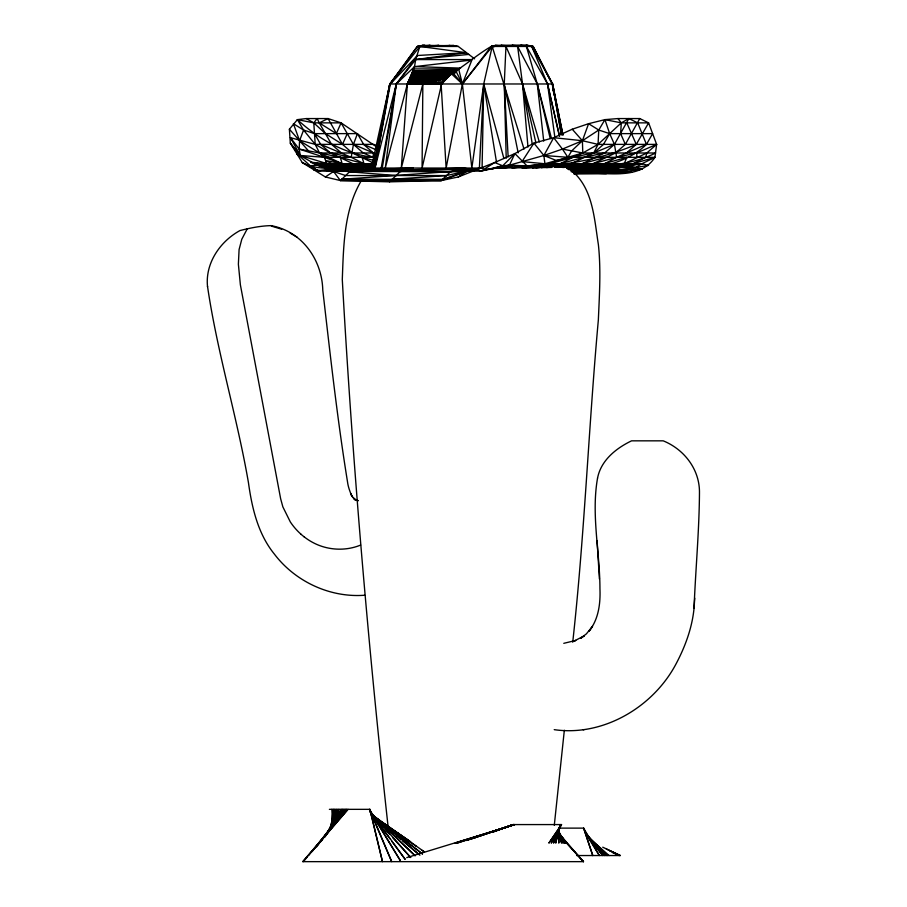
<?xml version="1.0" encoding="UTF-8"?>
<svg xmlns="http://www.w3.org/2000/svg" width="907" height="907" viewBox="0 0 907 907"><rect width="100%" height="100%" fill="white"/><g stroke="black" fill="none" stroke-linecap="round" stroke-linejoin="round"><path stroke-width="1.36" d="M482.082 168.056L483.737 83.977L492.195 46.45L495.313 45.35L528.18 45.35L533.157 46.45L552.612 83.977L562.907 134.973L552.612 83.977L531.706 46.45L526.139 45.35L533.157 46.45L551.433 82.775M207.544 286.759C205.005 263.313 220.084 241.421 239.992 230.548C250.139 228.02 260.536 225.854 271.012 225.628C301.906 231.183 322.064 259.685 322.779 290.217C330.205 354.252 337.2 418.376 347.54 482.014C348.651 491.458 355.215 502.161 350.544 493.351L352.199 496.583M376.722 146.968L341.089 122.864L328.073 118.568L306.226 118.568L297.405 119.633L289.39 129.225L290.319 143.136L302.258 162.534L325.364 176.967L340.397 180.561L389.511 181.842L441.301 180.561L458.239 176.967L494.7 162.534L514.881 153.566L533.917 143.136L553.689 137.683L572.238 129.225L588.586 123.692L604.924 119.633L617.95 118.568L639.786 118.568L648.607 122.864L656.623 144.383L654.933 157.353C637.791 183.441 599.323 169.62 574.086 173.929M559.324 827.229L558.803 843.113L558.247 832.524M554.222 729.659C603.166 736.756 652.972 707.199 675.806 664.355C685.08 646.963 692.086 628.097 694.036 608.382C695.544 569.936 699.184 531.547 699.467 493.068C699.909 469.747 684.445 449.453 663.221 440.836L631.567 440.836C616.125 448.228 600.944 460.371 597.566 478.068M314.378 164.473L349.49 168.056L334.592 165.902L300.274 155.482L299.208 149.077L299.571 140.721L303.573 130.041L297.405 119.633L313.788 122.864L341.089 122.864L353.435 144.383L363.242 152.988L373.06 157.296L373.423 152.988L363.605 144.383L357.437 133.624L314.502 133.624L303.573 130.041L293.403 123.692L299.571 140.721L308.493 150.868M551.513 138.635L537.284 83.977L517.625 46.45L500.981 45.35L505.959 46.45L504.258 83.977L506.219 158.249M574.04 172.92L612.463 171.31L648.539 165.403L641.873 163.77L596.534 168.056L616.647 157.296L626.465 152.988L636.272 144.383L648.607 122.864L621.306 122.864L604.924 119.633L598.756 130.041L598.053 144.383L593.7 152.988L571.104 163.748L546.706 167.546L494.077 168.056M479.384 168.056L483.737 83.977L503.907 158.566M332.88 816.402L333.266 809.339L330.976 827.229M694.036 608.382L694.728 598.189M474.633 58.842L458.296 46.45L455.745 45.769L422.673 45.35L419.828 46.45L415.678 59.579L414.522 66.642L407.402 83.977L401.313 168.056L422.855 83.977C449.668 81.29 469.078 59.125 491.231 46.45L493.725 45.69L527.489 45.35M471.436 60.055L414.522 66.642C410.497 73.852 414.057 83.365 422.855 83.977L422.072 168.056L441.607 83.977L443.784 77.809M564.335 730.282L554.29 825.291M572.725 642.213C584.596 535.085 588.586 427.299 598.348 319.967C599.414 294.866 601.069 269.674 598.382 244.618C594.232 218.746 593.087 187.862 571.002 170.074M357.437 133.624L353.435 144.383L351.213 157.296L364.002 163.748L372.947 165.255M466.357 52.697L415.678 59.579L396.302 83.977L375.022 168.056L390.305 83.977L419.828 46.45L466.357 52.697L417.481 55.497L396.302 83.977L385.271 168.056L407.402 83.977L413.932 68.932L458.987 68.932M333.753 816.221L334.842 809.339L330.137 828.613M382.255 168.056L396.302 83.977L414.522 66.642L460.609 68.093M375.022 168.056L389.817 83.977L417.333 46.45L422.673 45.35M381.167 168.056L396.302 83.977M373.605 168.056L389.817 83.977L398.332 72.945M472.173 59.284L462.377 83.977L446.131 168.056L440.825 79.192L443.648 79.238L414.465 79.192L407.402 83.977L429.861 83.58L421.392 83.625L422.911 83.909M597.554 478.068C591.092 514.609 599.89 551.966 599.946 588.745C600.559 603.427 598.586 619.243 589.131 631.068L592.498 626.431L586.376 633.868L580.752 638.256L584.267 635.841L574.414 640.909L575.775 640.444L563.78 643.324M373.242 168.056L389.817 83.977L552.612 83.977L561.558 134.973M557.839 832.524L555.742 843.113L560.322 824.576M389.817 83.977L371.28 168.056L375.079 154.496M566.909 168.056L635.66 167.534L641.873 163.77L544.914 163.748L543.871 155.482L553.689 137.683L582.407 140.721L598.053 144.383L656.623 144.383L646.816 152.988L645.739 157.296L632.95 163.748L605.275 168.056L628.993 165.913L641.873 163.77L654.933 157.353L567.884 157.296L543.871 155.482L509.417 165.187L481.209 170.992L450.473 171.808L326.724 171.264M333.096 822.751L336.882 809.339L329.298 830.256M558.871 828.556L553.553 843.113L561.036 824.576L551.275 843.113L561.478 824.576L548.871 843.113L561.603 824.576L513.215 824.576L491.979 832.388L513.317 824.576L494.927 831.073M334.706 819.803L338.901 809.339L326.633 834.247M341.089 122.864L336.338 133.624L319.253 122.864L317.144 118.568L313.788 122.864L315.205 144.383L319.559 152.988L324.287 157.296L342.154 163.748L372.063 167.874M347.256 133.624L342.506 144.383L352.324 152.988L373.763 163.158M419.658 83.093L429.578 83.093L407.402 83.977L413.433 70.927L457.933 69.726M485.733 169.28L491.333 168.997L509.417 165.187L514.881 153.566L527.035 165.902L628.993 165.913L642.337 169.167L627.361 171.31L571.251 171.31M554.426 167.33L558.973 167.341L582.022 163.748L604.618 152.988L614.436 144.383L628.868 118.568L637.689 122.864L646.453 144.383C630.478 159.893 608.189 166.4 586.353 168.056M639.786 118.568L625.354 144.383L615.536 152.988L592.94 163.748L566.818 167.818L591.069 165.902L603.858 163.748L626.828 157.296L624.22 163.748L620.161 165.902M271.363 226.092L281.669 229.199M433.467 82.22L418.093 82.378L407.402 83.977L413.104 72.832L456.255 71.755M332.518 825.529L341.202 809.339L325.42 836.095M428.943 83.637L426.143 83.625L441.607 83.977L445.484 76.914M604.924 119.633L609.674 133.624L603.506 144.383L593.7 152.988L556.399 160.528L547.386 165.902L541.536 167.704M436.267 81.245L416.698 81.483L407.402 83.977L412.968 74.623L453.341 73.716M247.271 228.779L241.795 239.244L239.085 249.584L238.382 264.22L240.378 284.821L280.637 498.703L282.859 506.877L290.319 521.933A65.746 60.905 -89.6 0 0 300.943 534.189M330.137 829.542L332.336 825.982M333.799 823.601L342.585 809.339L324.071 837.24M429 83.093L441.607 83.977L446.788 76.29M324.695 837.24L328.708 831.424M331.905 826.776L343.934 809.339L316.566 846.866M361.247 180.799C343.832 210.073 343.572 246.364 342.29 279.526C352.528 462.275 368.106 644.741 388.105 826.696M482.343 168.26L479.78 168.056L446.561 175.55L345.646 175.55L333.527 171.491L313.833 169.915L318.55 170.992L328.674 168.997L329.592 167.716L334.592 165.902L372.698 165.902M421.324 46.212L418.785 46.45L424.714 45.35L417.333 46.45L390.305 83.977L417.481 55.497M440.587 80.065L415.485 80.417L407.402 83.977L413.014 76.29L449.793 75.542M444.6 77.979L413.807 78.07L407.402 83.977L413.048 76.505L448.398 76.415M320.908 841.617L322.586 839.383M324.264 837.161L328.459 831.594M330.148 829.372L345.261 809.339L312.065 851.628M496.56 162.546L483.737 83.977L471.844 168.056L462.377 83.977L491.231 46.45L533.157 46.45M400.044 70.735L406.007 63.014M431.913 82.378L441.607 83.977L451.335 73.739L462.377 83.977L492.195 46.45L491.605 46.291L494.36 46.302M317.461 845.301L346.61 809.339L303.199 861.65L306.861 857.376M308.686 855.244L348.016 809.339L302.643 861.65L583.484 861.65L558.78 833.306M605.729 157.296L582.022 163.748L580.151 165.902L562.771 167.523M434.872 81.483L441.607 83.977L449.872 74.623M493.555 168.362L491.333 168.997L502.693 165.8L514.881 153.566M407.402 83.977L413.637 77.809L446.097 77.31M325.364 176.967L333.527 171.491L340.397 180.561L349.558 171.808L362.879 168.056M389.511 181.842L400.021 171.808L413.343 168.056L356.224 169.926C338.458 166.038 319.071 171.945 302.258 162.534L318.55 170.992L340.238 169.926L478.726 169.643M475.812 170.289L463.794 168.056L450.473 171.808L441.301 180.561L340.397 180.561M458.239 176.967L466.402 171.491L476.492 169.915L481.209 170.992L502.693 165.8L509.417 165.187L527.035 165.902L550.005 163.748L572.963 157.296L582.782 152.988L598.053 144.383L621.306 122.864L628.868 118.568M626.465 152.988L646.453 144.383L652.621 133.624L609.674 133.624L598.756 130.041L582.407 140.721L571.705 150.868L567.884 157.296L544.914 163.748L512.149 168.056L512.047 166.809L509.417 165.187M481.209 170.992L494.7 162.534L502.693 165.8M536.15 168.056L560.175 163.748L572.963 157.296M646.816 152.988L624.22 163.748L596.534 168.056M626.771 122.864L636.272 144.383C600.389 159.904 561.229 165.958 522.319 168.056L527.035 165.902L494.666 168.056L512.047 166.809L503.408 168.056M592.94 163.748L616.647 157.296L636.635 152.988L656.623 144.383M544.914 163.748L522.035 161.593L533.917 143.136L543.871 155.482L562.431 149.077L582.407 140.721L588.586 123.692L598.756 130.041M593.7 152.988L614.436 144.383L609.674 133.624M504.054 828.284L513.237 824.576M360.646 545.062C345.964 551.127 328.799 550.402 314.582 543.395A64.261 59.409 89.3 0 1 304.072 536.774M495.041 831.073L513.487 824.576L472.298 838.59L513.566 824.576L478.148 836.492M475.529 837.376L466.345 840.472L475.619 837.376M478.261 836.492L513.872 824.576L457.015 843.113L514.28 824.576L455.133 843.113L514.802 824.576L406.733 857.625M443.33 45.769L455.745 45.769L419.828 46.45L423.138 45.35M632.95 163.748L654.933 157.353M298.652 155.573L296.872 153.566L316.974 165.187L328.674 168.997L332.007 168.056L483.522 168.056M346.905 168.056L333.527 171.491M560.175 163.748L583.893 157.296L604.618 152.988M447.196 45.906L449.872 45.35M436.426 45.792L438.795 45.35L432.106 45.849M427.764 45.792L430.213 45.35L425.134 45.838M567.521 169.042L589.811 169.677L599.119 168.056L620.683 169.677L642.337 169.167M550.005 163.748L522.319 168.056M583.201 729.818L584.029 729.682M532.5 168.056L547.386 165.902L546.706 167.546L551.853 167.398M628.993 165.913L614.016 168.056L631.544 172.33L572.646 172.33M569.233 165.902L557 167.251L558.315 165.902L582.022 163.748M468.783 54.409L415.678 59.579L471.425 59.579M296.872 153.566L310.251 165.8L316.974 165.187L334.592 165.902L359.66 168.056L331.985 163.748L325.59 160.528L342.154 163.748L372.788 166.412M603.858 163.748L560.39 167.239M616.658 172.33L604.867 173.35L574.052 173.566M390.849 180.561L341.724 179.291L473.114 169.926M446.561 175.55L392.187 179.291L441.301 180.561L466.402 171.491L442.639 179.291L341.724 179.291M328.674 168.997L340.238 169.926L349.558 171.808L463.794 168.056M419.828 46.45L453.704 45.35M364.637 595.241C330.137 597.883 295.263 581.625 274.413 554.143C257.985 533.962 251.965 507.954 248.461 482.739C237.09 416.835 217.226 352.415 207.51 286.329M453.625 73.886L412.968 74.623L451.187 74.623M427.14 83.898L429.952 83.886M417.333 46.45L458.296 46.45M413.433 70.927L457.185 70.927M413.104 72.832L455.541 72.832M413.014 76.29L448.375 76.29M413.048 76.505L447.99 76.505M413.637 77.809L444.498 77.809M415.485 80.417L438.149 80.417M416.698 81.483L436.267 81.483M418.093 82.378L433.467 82.378M376.258 145.528L373.786 144.383L315.205 144.383L290.467 137.683L299.208 149.077L319.559 152.988L373.423 152.988L353.435 144.383M372.187 163.748L326.894 163.748L310.738 162.228M568.791 169.677L620.683 169.677M574.04 173.35L620.853 173.35L599.119 168.056M574.063 173.702L606.295 173.702L583.144 168.056M329.388 809.339L369.999 809.339L382.471 861.65L369.807 809.339L391.688 861.65L369.863 810.609M559.619 828.125L583.666 828.125L599.334 855.539L588.246 837.66M576.659 855.539L620.388 855.539L602.747 847.195M413.807 78.07L444.589 78.456M500.709 45.815L493.725 45.69L505.959 46.45L522.523 83.977L539.291 141.934M571.251 171.774L600.672 172.33M571.399 170.595L596.477 171.31M316.974 165.187L329.592 167.716L340.749 168.056L332.098 166.809M406.676 169.926L450.473 171.808M631.544 172.33L589.811 169.677M372.924 166.378L353.084 163.748L330.477 152.988L315.205 144.383L303.573 130.041M299.185 155.074L290.319 143.136L300.274 155.482L324.287 157.296L373.06 157.296C344.32 153.793 318.47 138.986 297.405 119.633M349.558 171.808L396.098 175.55M299.208 149.077L324.287 157.296L326.894 163.748L369.841 168.056L365.872 165.902L364.002 163.748L362.131 157.296L372.675 160.165M372.369 164.507L364.002 163.748L340.295 157.296L319.559 152.988L299.571 140.721L289.39 129.225M495.313 45.35L505.959 46.45M491.231 46.45L494.043 46.79M372.323 166.809L365.872 165.902L371.881 167.183M310.965 162.568L334.592 165.902M329.592 167.716L332.007 168.056M553.689 137.683L562.431 149.077L582.782 152.988L655.557 152.988C631.023 165.743 603.042 165.573 576.183 168.056L591.069 165.902L566.569 167.704M530.062 46.291L530.652 46.45M543.871 155.482L556.399 160.528M357.766 500.687L354.433 499.338L357.823 500.721M320.67 144.383L351.213 157.296L330.477 152.988L320.67 144.383L314.502 133.624M357.959 500.766L354.988 499.53L353.367 498.204L355.725 500.04L352.086 496.356M363.605 144.383L376.099 149.768M319.559 152.988L342.154 163.748L344.773 165.902M612.86 852.682L619.334 855.539L612.985 852.625M609.799 850.879L620.093 855.539L606.307 848.986M306.226 118.568L313.788 122.864L325.42 133.624L342.506 144.383L328.073 118.568L319.253 122.864L331.588 144.383L341.406 152.988M297.383 237.385L290.138 233.042M310.251 165.8L318.55 170.992M381.291 822.014L374.262 817.264L381.223 822.014M383.638 823.601L407.073 839.451M383.548 823.601L410.395 841.832M373.729 816.47L410.69 841.832M377.165 818.998L416.37 846.356M422.129 850.381L424.442 851.99M371.167 814.237L424.385 851.843M370.929 814.486L384.341 824.769M389.931 829.055L422.356 853.929M371.791 814.486L422.492 853.929M300.931 534.2L304.049 536.808M373.763 816.549L375.906 818.352M379.126 821.062L381.269 822.864M384.489 825.574L387.708 828.272M390.928 830.982L394.148 833.692M396.302 835.494L400.588 839.1M402.731 840.902L418.83 854.439M371.575 813.919L419.896 855.222M591.409 840.007L609.107 855.539M437.843 80.417L441.607 83.977M585.718 834.746L607.611 855.539L587.577 835.959M371.303 814.18L379.477 821.935M384.579 826.776L415.191 855.834L370.203 812.241M591.353 840.313L606.091 855.539L586.103 834.213M370.974 813.522L383.242 827.127M385.124 829.213L389.84 834.451M392.674 837.58L410.599 857.466M572.238 129.225L582.407 140.721L582.782 152.988L567.884 157.296L562.431 149.077M370.884 812.468L410.678 857.466M586.852 835.506L604.391 855.539L587.396 835.506M452.899 72.832L462.377 83.977L458.647 68.932M561.342 836.571L566.626 843.113L559.143 833.306M587.169 835.801L594.074 844.576M595.797 846.764L602.702 855.539L584.777 831.413M617.95 118.568L621.306 122.864L620.603 133.624L625.354 144.383M371.473 813.885L379.908 825.257M381.598 827.535L390.033 838.907M391.711 841.174L405.202 859.371L369.693 810.473M558.916 833.306L566.161 843.113L558.95 832.694M559.37 833.85L565.39 843.113L559.12 832.694M369.603 810.529L400.248 860.46L369.319 809.339M559.392 136.129L547.545 83.977L526.411 46.45L520.641 45.35L531.706 46.45L547.545 83.977L559.551 136.209M290.467 137.683L300.274 155.482M558.95 833.227L564.335 843.113L559.449 833.227M455.847 70.927L462.377 83.977M559.381 834.463L563.054 843.113L559.109 832.524M492.195 46.45L524.019 149.065M560.038 837.819L561.592 843.113L559.177 831.197M550.22 138.578L537.284 83.977L526.411 46.45L512.058 45.35L517.625 46.45L522.523 83.977L532.352 144.621M340.295 157.296L342.154 163.748M616.647 157.296L614.436 144.383M535.924 143L522.523 83.977L527.976 147.036M552.125 83.977L557.816 111.55M558.383 114.305L562.374 133.601M518.169 152.898L504.258 83.977L508.147 156.843M554.109 95.008L552.862 88.115L553.247 90.87M552.612 83.977L561.138 134.281M547.545 83.977L554.789 136.776M537.284 83.977L543.724 141.084M636.635 152.988L636.997 157.296M597.089 540.549L599.414 579.006M331.849 809.339L332.427 820.642M583.484 861.65L566.716 843.113L583.382 861.65M592.77 855.539L583.609 828.125L592.77 855.539"/></g></svg>
